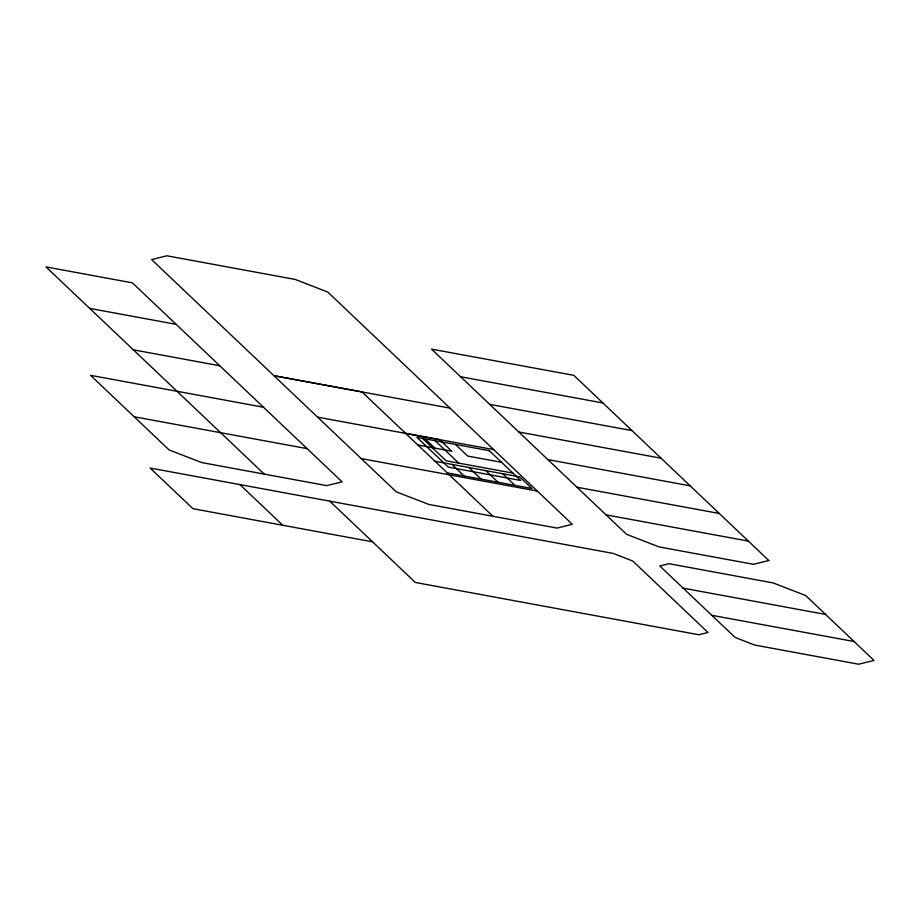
<?xml version="1.0" encoding="UTF-8"?>
<svg xmlns="http://www.w3.org/2000/svg" width="920" height="920" viewBox="0 0 920 920"><rect width="100%" height="100%" fill="white"/><g stroke="black" fill="none" stroke-linecap="round" stroke-linejoin="round"><path stroke-width="1.38" d="M460.632 376.751L602.876 402.96M489.716 404.374L631.994 430.594M450.041 408.147L273.941 375.705L151.639 259.612L166.888 255.783L295.216 279.438L327.784 292.065L572.297 524.285L556.968 528.091L428.927 504.47L396.278 491.843L273.941 375.705L361.985 391.931L492.947 516.281M518.799 431.997L661.089 458.217M405.662 433.389L493.66 449.604M547.883 459.62L690.149 485.841M576.955 487.243L719.256 513.463M134.182 416.772L307.108 448.638M606.061 514.866L748.339 541.098M264.281 474.122L326.749 485.633L342.079 481.838L132.422 282.854L46 266.915L264.281 474.122L201.675 462.565L169.096 449.937L90.574 375.337L263.453 407.215M711.793 615.307L735.137 637.456L754.653 645.046L858.659 664.217L874 660.433L805.678 595.539L773.099 582.912L668.943 563.695L659.778 565.984L711.793 615.307L854.07 641.505M89.665 308.384L176.099 324.323M133.354 349.83L219.765 365.769M317.596 417.151L439.541 439.633L451.777 451.248L417.898 445.004M501.572 462.3L467.693 456.055L455.469 444.44M512.957 473.121L446.108 460.793L422.498 438.357M435.01 461.265L519.708 476.882L531.933 488.497L447.246 472.88M361.226 458.585L537.291 491.038M683.169 588.167L825.55 614.422M372.565 541.834L192.97 508.702L150.155 468.05L613.122 553.403L632.719 561.004L707.997 632.466L698.832 634.754L415.334 582.463L329.762 501.17M502.768 473.754L514.993 485.369M485.829 470.626L498.053 482.252M468.889 467.509L481.125 479.124M435.137 440.691L458.758 463.128M422.602 436.505L434.838 448.12M451.95 464.381L464.186 476.008M239.959 484.61L282.773 525.274M768.809 560.521L753.468 564.305L659.065 546.905L626.497 534.278L431.537 349.128L573.827 375.348L768.809 560.521M489.336 450.685L416.921 437.334L448.281 467.118L520.708 480.47L489.336 450.685"/></g></svg>
